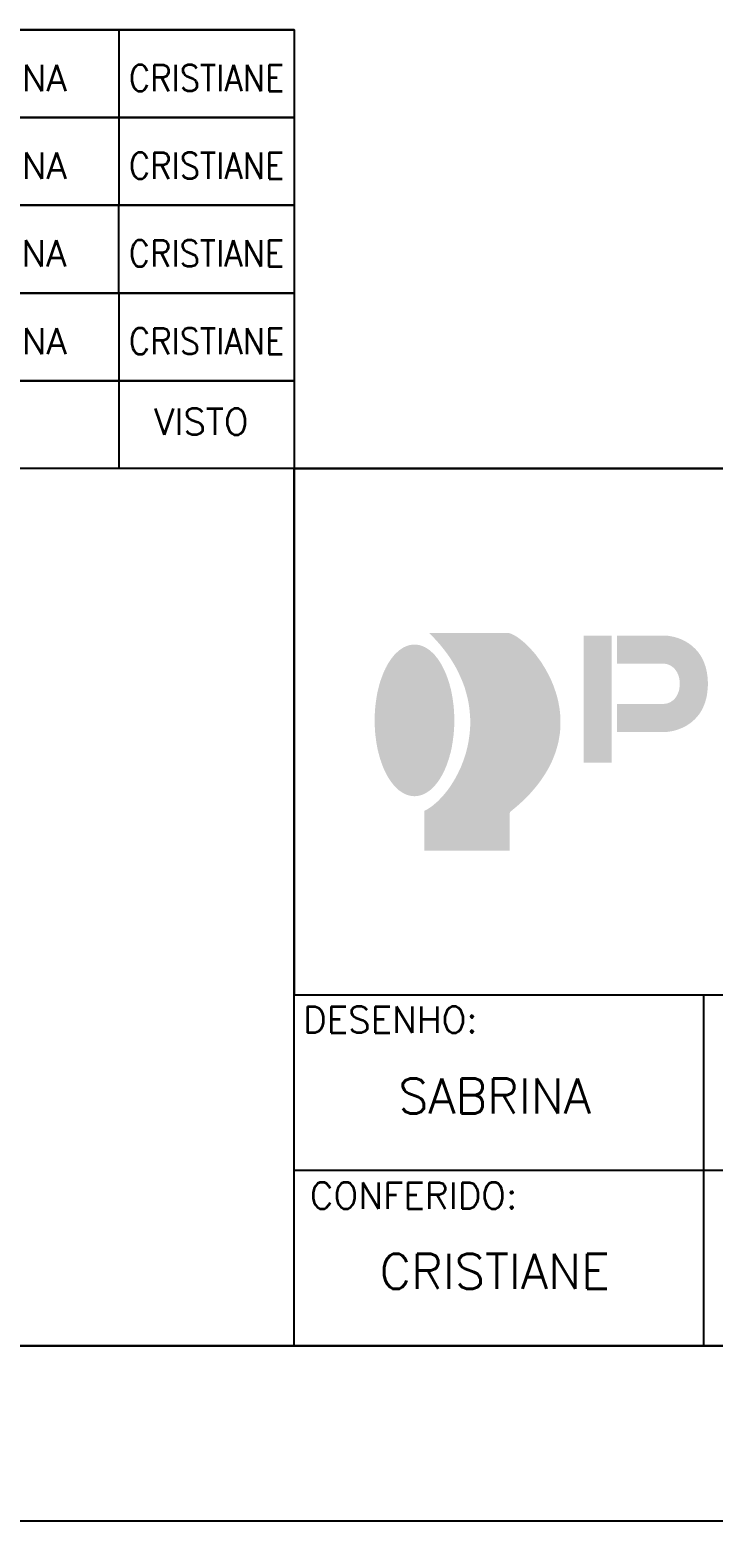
# Model space of a CAD drawing. Header units: centimetres. Extents: x 1658 to 27871, y 8240 to 11444.
# Drawn here: x 23720 to 24012, y 8294 to 8931 of the extents above; entities that cross this region are included whole.
import ezdxf
from ezdxf.enums import TextEntityAlignment as Align

# ---------------------------------------------------------------- set-up
doc = ezdxf.new("R2010")
doc.units = ezdxf.units.CM
doc.header["$LTSCALE"] = 50
doc.header["$MEASUREMENT"] = 0
doc.layers.add('FORMATO-PRECON', color=2, linetype='Continuous')
doc.layers.add('HACHURAS-PRECON', color=1, linetype='Continuous')
doc.styles.add('PRECON-ROMANS', font='romans.shx')
doc.styles.add('ROMANS', font='ROMANS.SHX', dxfattribs={"oblique": 15, "height": 3})

# ---------------------------------------------------------------- blocks, each defined once
blk = doc.blocks.new('A$C2E607E54')
at = {"layer": 'FORMATO-PRECON'}
blk.add_lwpolyline([(0, 4200), (2970, 4200), (2970, 0), (0, 0)], close=True, dxfattribs=at)
at = {"layer": 'FORMATO-PRECON', "color": 6}
blk.add_lwpolyline([(100, 3950), (2870, 3950), (2870, 100), (100, 100)], close=True, dxfattribs=at)
blk = doc.blocks.new('CARIMBO')
at = {"linetype": 'Continuous', "true_color": 0x575854}
for points in [[(-1681.49, 399.64), (-1680.87, 399.57), (-1680.33, 399.57), (-1679.72, 399.5), (-1679.17, 399.36), (-1678.63, 399.3), (-1678.01, 399.09), (-1677.47, 398.95), (-1676.92, 398.75), (-1676.37, 398.48), (-1675.83, 398.27), (-1675.28, 398), (-1674.74, 397.66), (-1674.19, 397.32), (-1673.72, 396.98), (-1673.17, 396.64), (-1672.63, 396.23), (-1672.15, 395.82), (-1671.67, 395.34), (-1671.13, 394.86), (-1670.65, 394.39), (-1670.17, 393.91), (-1669.69, 393.36), (-1669.28, 392.82), (-1668.81, 392.2), (-1668.33, 391.66), (-1667.92, 391.05), (-1667.44, 390.36), (-1667.03, 389.75), (-1666.63, 389.07), (-1666.22, 388.39), (-1665.81, 387.7), (-1665.47, 386.95), (-1665.06, 386.2), (-1664.72, 385.45), (-1664.31, 384.7), (-1663.97, 383.89), (-1663.63, 383.07), (-1663.28, 382.25), (-1663.01, 381.43), (-1662.67, 380.55), (-1662.4, 379.73), (-1662.06, 378.84), (-1661.78, 377.89), (-1661.51, 377), (-1661.31, 376.05), (-1661.03, 375.16), (-1660.76, 374.2), (-1660.56, 373.25), (-1660.35, 372.23), (-1660.15, 371.27), (-1660.01, 370.25), (-1659.81, 369.23), (-1659.67, 368.2), (-1659.53, 367.18), (-1659.4, 366.16), (-1659.26, 365.14), (-1659.13, 364.05), (-1659.06, 363.02), (-1658.99, 361.93), (-1658.92, 360.84), (-1658.85, 359.75), (-1658.85, 358.66), (-1658.78, 357.5), (-1658.78, 356.41), (-1658.78, 355.32), (-1658.85, 354.16), (-1658.85, 353.07), (-1658.92, 351.98), (-1658.99, 350.89), (-1659.06, 349.86), (-1659.13, 348.77), (-1659.26, 347.68), (-1659.4, 346.66), (-1659.53, 345.64), (-1659.67, 344.61), (-1659.81, 343.59), (-1660.01, 342.57), (-1660.15, 341.55), (-1660.35, 340.59), (-1660.56, 339.57), (-1660.76, 338.61), (-1661.03, 337.66), (-1661.31, 336.77), (-1661.51, 335.82), (-1661.78, 334.93), (-1662.06, 334.05), (-1662.4, 333.16), (-1662.67, 332.27), (-1663.01, 331.39), (-1663.28, 330.57), (-1663.63, 329.75), (-1663.97, 328.93), (-1664.31, 328.11), (-1664.72, 327.36), (-1665.06, 326.61), (-1665.47, 325.86), (-1665.81, 325.11), (-1666.22, 324.43), (-1666.63, 323.75), (-1667.03, 323.07), (-1667.44, 322.45), (-1667.92, 321.77), (-1668.33, 321.16), (-1668.81, 320.61), (-1669.28, 320), (-1669.69, 319.45), (-1670.17, 318.91), (-1670.65, 318.43), (-1671.13, 317.95), (-1671.67, 317.48), (-1672.15, 317), (-1672.63, 316.59), (-1673.17, 316.18), (-1673.72, 315.84), (-1674.19, 315.5), (-1674.74, 315.16), (-1675.28, 314.82), (-1675.83, 314.55), (-1676.37, 314.34), (-1676.92, 314.07), (-1677.47, 313.86), (-1678.01, 313.73), (-1678.63, 313.59), (-1679.17, 313.45), (-1679.72, 313.32), (-1680.33, 313.25), (-1680.87, 313.25), (-1681.49, 313.18), (-1682.1, 313.25), (-1682.65, 313.25), (-1683.26, 313.32), (-1683.81, 313.45), (-1684.35, 313.59), (-1684.97, 313.73), (-1685.51, 313.86), (-1686.06, 314.07), (-1686.6, 314.34), (-1687.15, 314.55), (-1687.69, 314.82), (-1688.24, 315.16), (-1688.78, 315.5), (-1689.26, 315.84), (-1689.81, 316.18), (-1690.35, 316.59), (-1690.83, 317), (-1691.31, 317.48), (-1691.85, 317.95), (-1692.33, 318.43), (-1692.81, 318.91), (-1693.28, 319.45), (-1693.69, 320), (-1694.17, 320.61), (-1694.65, 321.16), (-1695.06, 321.77), (-1695.53, 322.45), (-1695.94, 323.07), (-1696.35, 323.75), (-1696.76, 324.43), (-1697.17, 325.11), (-1697.51, 325.86), (-1697.92, 326.61), (-1698.26, 327.36), (-1698.67, 328.11), (-1699.01, 328.93), (-1699.35, 329.75), (-1699.69, 330.57), (-1699.97, 331.39), (-1700.31, 332.27), (-1700.58, 333.16), (-1700.92, 334.05), (-1701.19, 334.93), (-1701.47, 335.82), (-1701.67, 336.77), (-1701.94, 337.66), (-1702.15, 338.61), (-1702.42, 339.57), (-1702.63, 340.59), (-1702.83, 341.55), (-1702.97, 342.57), (-1703.17, 343.59), (-1703.31, 344.61), (-1703.44, 345.64), (-1703.58, 346.66), (-1703.72, 347.68), (-1703.85, 348.77), (-1703.92, 349.86), (-1703.99, 350.89), (-1704.06, 351.98), (-1704.13, 353.07), (-1704.13, 354.16), (-1704.19, 355.32), (-1704.19, 356.41), (-1704.19, 357.5), (-1704.13, 358.66), (-1704.13, 359.75), (-1704.06, 360.84), (-1703.99, 361.93), (-1703.92, 363.02), (-1703.85, 364.05), (-1703.72, 365.14), (-1703.58, 366.16), (-1703.44, 367.18), (-1703.31, 368.2), (-1703.17, 369.23), (-1702.97, 370.25), (-1702.83, 371.27), (-1702.63, 372.23), (-1702.42, 373.25), (-1702.15, 374.2), (-1701.94, 375.16), (-1701.67, 376.05), (-1701.47, 377), (-1701.19, 377.89), (-1700.92, 378.84), (-1700.58, 379.73), (-1700.31, 380.55), (-1699.97, 381.43), (-1699.69, 382.25), (-1699.35, 383.07), (-1699.01, 383.89), (-1698.67, 384.7), (-1698.26, 385.45), (-1697.92, 386.2), (-1697.51, 386.95), (-1697.17, 387.7), (-1696.76, 388.39), (-1696.35, 389.07), (-1695.94, 389.75), (-1695.53, 390.36), (-1695.06, 391.05), (-1694.65, 391.66), (-1694.17, 392.2), (-1693.69, 392.82), (-1693.28, 393.36), (-1692.81, 393.91), (-1692.33, 394.39), (-1691.85, 394.86), (-1691.31, 395.34), (-1690.83, 395.82), (-1690.35, 396.23), (-1689.81, 396.64), (-1689.26, 396.98), (-1688.78, 397.32), (-1688.24, 397.66), (-1687.69, 398), (-1687.15, 398.27), (-1686.6, 398.48), (-1686.06, 398.75), (-1685.51, 398.95), (-1684.97, 399.09), (-1684.35, 399.3), (-1683.81, 399.36), (-1683.26, 399.5), (-1682.65, 399.57), (-1682.1, 399.57)], [(-1673.03, 406.18), (-1627.56, 406.18), (-1626.88, 405.98), (-1626.13, 405.64), (-1625.31, 405.3), (-1624.49, 404.82), (-1623.6, 404.34), (-1622.78, 403.8), (-1621.83, 403.11), (-1620.94, 402.43), (-1619.99, 401.68), (-1619.03, 400.86), (-1618.08, 399.98), (-1617.13, 399.09), (-1616.1, 398.07), (-1615.15, 397.05), (-1614.19, 395.95), (-1613.17, 394.8), (-1612.22, 393.64), (-1611.26, 392.34), (-1610.31, 391.05), (-1609.35, 389.75), (-1608.47, 388.32), (-1607.58, 386.89), (-1606.69, 385.45), (-1605.88, 383.89), (-1605.06, 382.39), (-1604.24, 380.75), (-1603.49, 379.11), (-1602.81, 377.48), (-1602.12, 375.77), (-1601.51, 374), (-1600.9, 372.23), (-1600.35, 370.45), (-1599.88, 368.61), (-1599.47, 366.77), (-1599.13, 364.86), (-1598.78, 362.95), (-1598.58, 361.05), (-1598.38, 359.07), (-1598.31, 357.09), (-1598.31, 355.05), (-1598.31, 353.07), (-1598.44, 351.02), (-1598.65, 348.91), (-1598.99, 346.86), (-1599.33, 344.75), (-1599.81, 342.7), (-1600.42, 340.59), (-1601.03, 338.41), (-1601.85, 336.3), (-1602.67, 334.18), (-1603.63, 332), (-1604.72, 329.89), (-1605.94, 327.7), (-1607.24, 325.52), (-1608.67, 323.41), (-1610.17, 321.23), (-1611.88, 319.05), (-1613.65, 316.93), (-1615.56, 314.75), (-1617.6, 312.64), (-1619.78, 310.45), (-1622.1, 308.34), (-1624.56, 306.23), (-1627.15, 304.11), (-1627.22, 282.23), (-1675.83, 282.23), (-1675.83, 304.93), (-1674.94, 305.34), (-1674.06, 305.82), (-1673.24, 306.36), (-1672.28, 306.98), (-1671.4, 307.59), (-1670.51, 308.34), (-1669.62, 309.09), (-1668.67, 309.91), (-1667.78, 310.73), (-1666.9, 311.68), (-1665.94, 312.64), (-1665.06, 313.66), (-1664.17, 314.68), (-1663.28, 315.84), (-1662.4, 316.93), (-1661.51, 318.16), (-1660.69, 319.39), (-1659.88, 320.68), (-1659.06, 321.98), (-1658.24, 323.34), (-1657.49, 324.77), (-1656.74, 326.2), (-1656.06, 327.64), (-1655.31, 329.14), (-1654.69, 330.7), (-1654.08, 332.27), (-1653.47, 333.91), (-1652.92, 335.55), (-1652.38, 337.18), (-1651.9, 338.89), (-1651.49, 340.59), (-1651.08, 342.36), (-1650.74, 344.14), (-1650.47, 345.98), (-1650.19, 347.75), (-1649.99, 349.66), (-1649.85, 351.5), (-1649.72, 353.41), (-1649.72, 355.32), (-1649.72, 357.23), (-1649.85, 359.2), (-1649.99, 361.11), (-1650.19, 363.09), (-1650.47, 365.14), (-1650.81, 367.11), (-1651.22, 369.09), (-1651.76, 371.14), (-1652.31, 373.18), (-1652.92, 375.23), (-1653.67, 377.27), (-1654.49, 379.32), (-1655.38, 381.36), (-1656.33, 383.48), (-1657.35, 385.52), (-1658.51, 387.64), (-1659.74, 389.68), (-1661.03, 391.73), (-1662.47, 393.84), (-1663.97, 395.89), (-1665.6, 397.93), (-1667.31, 400.05), (-1669.15, 402.09), (-1671.06, 404.14)]]:
    blk.add_hatch(color=251, dxfattribs=at).paths.add_polyline_path(points)
at = {"linetype": 'Continuous', "true_color": 0x9c0000}
for points in [[(-1585.15, 332.34), (-1569.13, 332.34), (-1569.13, 404.68), (-1585.15, 404.68)], [(-1514.31, 377.27), (-1514.31, 377), (-1514.31, 376.8), (-1514.31, 376.52), (-1514.31, 376.25), (-1514.31, 376.05), (-1514.31, 375.77), (-1514.38, 375.57), (-1514.38, 375.36), (-1514.38, 375.09), (-1514.38, 374.89), (-1514.38, 374.68), (-1514.38, 374.48), (-1514.44, 374.27), (-1514.44, 374.07), (-1514.44, 373.86), (-1514.44, 373.66), (-1514.51, 373.45), (-1514.51, 373.25), (-1514.51, 372.84), (-1514.58, 372.5), (-1514.65, 372.09), (-1514.72, 371.75), (-1514.72, 371.41), (-1514.78, 371.07), (-1514.85, 370.8), (-1514.99, 369.91), (-1515.19, 369.09), (-1515.4, 368.34), (-1515.6, 367.59), (-1515.81, 366.84), (-1516.08, 366.09), (-1516.35, 365.41), (-1516.63, 364.73), (-1516.9, 364.05), (-1517.24, 363.36), (-1517.51, 362.75), (-1517.85, 362.14), (-1518.19, 361.59), (-1518.53, 360.98), (-1518.94, 360.43), (-1519.28, 359.89), (-1519.69, 359.41), (-1520.1, 358.86), (-1520.51, 358.39), (-1520.92, 357.98), (-1521.33, 357.5), (-1521.74, 357.09), (-1522.22, 356.61), (-1522.63, 356.27), (-1523.1, 355.86), (-1523.51, 355.45), (-1523.99, 355.11), (-1524.4, 354.77), (-1524.88, 354.43), (-1525.35, 354.16), (-1525.83, 353.82), (-1526.31, 353.55), (-1526.72, 353.27), (-1527.19, 353), (-1527.67, 352.8), (-1528.15, 352.52), (-1528.63, 352.32), (-1529.03, 352.11), (-1529.51, 351.91), (-1529.99, 351.7), (-1530.4, 351.57), (-1530.88, 351.36), (-1531.28, 351.23), (-1531.69, 351.09), (-1532.17, 350.95), (-1532.58, 350.82), (-1532.99, 350.68), (-1533.4, 350.61), (-1533.74, 350.48), (-1534.15, 350.41), (-1534.56, 350.34), (-1534.9, 350.2), (-1535.24, 350.14), (-1535.58, 350.14), (-1535.92, 350.07), (-1536.26, 350), (-1536.53, 350), (-1536.81, 349.93), (-1537.08, 349.93), (-1537.35, 349.86), (-1537.63, 349.86), (-1537.83, 349.86), (-1538.03, 349.86), (-1538.24, 349.86), (-1566.13, 349.86), (-1566.13, 365.82), (-1539.33, 365.82), (-1538.99, 365.89), (-1538.58, 365.89), (-1538.24, 365.95), (-1537.83, 366.02), (-1537.49, 366.09), (-1537.08, 366.23), (-1536.88, 366.3), (-1536.74, 366.36), (-1536.53, 366.43), (-1536.33, 366.5), (-1536.13, 366.57), (-1535.92, 366.7), (-1535.78, 366.77), (-1535.58, 366.91), (-1535.38, 366.98), (-1535.17, 367.11), (-1535.03, 367.25), (-1534.83, 367.39), (-1534.62, 367.52), (-1534.49, 367.66), (-1534.28, 367.8), (-1534.08, 367.93), (-1533.94, 368.07), (-1533.74, 368.27), (-1533.6, 368.41), (-1533.4, 368.61), (-1533.26, 368.75), (-1533.06, 368.95), (-1532.92, 369.16), (-1532.78, 369.36), (-1532.58, 369.5), (-1532.44, 369.7), (-1532.31, 369.98), (-1532.17, 370.18), (-1532.03, 370.39), (-1531.9, 370.66), (-1531.76, 370.86), (-1531.63, 371.14), (-1531.56, 371.34), (-1531.42, 371.61), (-1531.28, 371.89), (-1531.22, 372.16), (-1531.08, 372.43), (-1531.01, 372.7), (-1530.88, 372.98), (-1530.81, 373.25), (-1530.74, 373.59), (-1530.67, 373.86), (-1530.6, 374.2), (-1530.53, 374.48), (-1530.47, 374.82), (-1530.47, 375.16), (-1530.4, 375.5), (-1530.4, 375.84), (-1530.33, 376.18), (-1530.33, 376.52), (-1530.33, 376.86), (-1530.33, 377.27), (-1530.33, 377.61), (-1530.33, 378.02), (-1530.33, 378.36), (-1530.4, 378.7), (-1530.4, 379.05), (-1530.47, 379.39), (-1530.47, 379.73), (-1530.53, 380), (-1530.6, 380.34), (-1530.67, 380.68), (-1530.74, 380.95), (-1530.81, 381.3), (-1530.88, 381.57), (-1531.01, 381.84), (-1531.08, 382.11), (-1531.22, 382.39), (-1531.28, 382.66), (-1531.42, 382.93), (-1531.56, 383.2), (-1531.63, 383.41), (-1531.76, 383.68), (-1531.9, 383.89), (-1532.03, 384.16), (-1532.17, 384.36), (-1532.31, 384.57), (-1532.44, 384.77), (-1532.58, 384.98), (-1532.78, 385.18), (-1532.92, 385.39), (-1533.06, 385.59), (-1533.26, 385.8), (-1533.4, 385.93), (-1533.6, 386.14), (-1533.74, 386.27), (-1533.94, 386.48), (-1534.08, 386.61), (-1534.28, 386.75), (-1534.49, 386.89), (-1534.62, 387.02), (-1534.83, 387.16), (-1535.03, 387.3), (-1535.17, 387.43), (-1535.38, 387.5), (-1535.58, 387.64), (-1535.78, 387.77), (-1535.92, 387.84), (-1536.13, 387.91), (-1536.33, 388.05), (-1536.53, 388.11), (-1536.74, 388.18), (-1536.88, 388.25), (-1537.08, 388.32), (-1537.49, 388.45), (-1537.83, 388.52), (-1538.24, 388.59), (-1538.58, 388.66), (-1538.99, 388.66), (-1539.33, 388.66), (-1566.13, 388.66), (-1566.13, 404.68), (-1538.24, 404.68), (-1538.03, 404.68), (-1537.83, 404.68), (-1537.63, 404.68), (-1537.35, 404.61), (-1537.08, 404.61), (-1536.81, 404.61), (-1536.53, 404.55), (-1536.26, 404.55), (-1535.92, 404.48), (-1535.58, 404.41), (-1535.24, 404.34), (-1534.9, 404.27), (-1534.56, 404.2), (-1534.15, 404.14), (-1533.81, 404.07), (-1533.4, 403.93), (-1532.99, 403.86), (-1532.58, 403.73), (-1532.17, 403.59), (-1531.69, 403.45), (-1531.28, 403.32), (-1530.88, 403.18), (-1530.4, 402.98), (-1529.99, 402.84), (-1529.51, 402.64), (-1529.03, 402.43), (-1528.63, 402.23), (-1528.15, 401.95), (-1527.67, 401.75), (-1527.19, 401.48), (-1526.78, 401.27), (-1526.31, 401), (-1525.83, 400.66), (-1525.35, 400.39), (-1524.88, 400.05), (-1524.47, 399.77), (-1523.99, 399.43), (-1523.51, 399.02), (-1523.1, 398.68), (-1522.63, 398.27), (-1522.22, 397.86), (-1521.74, 397.45), (-1521.33, 397.05), (-1520.92, 396.57), (-1520.51, 396.16), (-1520.1, 395.68), (-1519.69, 395.14), (-1519.35, 394.66), (-1518.94, 394.11), (-1518.6, 393.57), (-1518.19, 392.95), (-1517.85, 392.41), (-1517.58, 391.8), (-1517.24, 391.18), (-1516.9, 390.5), (-1516.63, 389.82), (-1516.35, 389.14), (-1516.08, 388.45), (-1515.88, 387.77), (-1515.6, 387.02), (-1515.4, 386.2), (-1515.19, 385.45), (-1515.06, 384.64), (-1514.85, 383.82), (-1514.78, 383.48), (-1514.72, 383.14), (-1514.72, 382.8), (-1514.65, 382.45), (-1514.58, 382.11), (-1514.58, 381.77), (-1514.51, 381.36), (-1514.44, 381.02), (-1514.44, 380.61), (-1514.44, 380.41), (-1514.38, 380.2), (-1514.38, 380), (-1514.38, 379.8), (-1514.38, 379.59), (-1514.38, 379.32), (-1514.38, 379.11), (-1514.38, 378.91), (-1514.31, 378.7), (-1514.31, 378.5), (-1514.31, 378.23), (-1514.31, 378.02), (-1514.31, 377.75), (-1514.31, 377.55)]]:
    blk.add_hatch(color=14, dxfattribs=at).paths.add_polyline_path(points)
at = {"layer": 'FORMATO-PRECON', "color": 6}
for p, q in [((-1750, 0), (-1750, 500)), ((-1750, 200), (0, 200)), ((-1750, 100), (0, 100))]:
    blk.add_line(p, q, dxfattribs=at)
at = {"layer": 'FORMATO-PRECON', "color": 0}
blk.add_lwpolyline([(-1750, 500), (-1750, 200)], dxfattribs=at)
at = {"layer": 'FORMATO-PRECON', "color": 6}
blk.add_lwpolyline([(-1750, 500), (0, 500), (0, 0), (-1750, 0)], close=True, dxfattribs=at)
blk.add_lwpolyline([(-1516.67, 0), (-1516.67, 200)], dxfattribs=at)
at = {"layer": 'FORMATO-PRECON', "style": 'ROMANS'}
for s, p in [('DESENHO:', (-1745.12, 178.36)), ('CONFERIDO:', (-1741.18, 78.11))]:
    blk.add_text(s, height=15, dxfattribs=at).set_placement(p)
at = {"layer": 'FORMATO-PRECON', "color": 5, "style": 'PRECON-ROMANS', "flags": 8}
for p in [(-524.84, 472.63), (-524.98, 423.02), (-524.98, 399.37), (-524.98, 375.97)]:
    blk.add_attdef('X', text='', height=30, dxfattribs=at).set_placement(p, align=Align.MIDDLE_CENTER)
at = {"layer": 'FORMATO-PRECON', "color": 3, "style": 'PRECON-ROMANS', "flags": 8}
for p in [(-524.98, 331.67), (-486.33, 176.97), (-486.33, 124.42)]:
    blk.add_attdef('X', text='', height=25, dxfattribs=at).set_placement(p, align=Align.MIDDLE_CENTER)
at = {"layer": 'FORMATO-PRECON', "color": 4, "style": 'PRECON-ROMANS', "flags": 8}
for p in [(-524.98, 249.6), (-228.66, 39.37), (-76.7, 39.37), (-483.33, 35.98)]:
    blk.add_attdef('X', text='', height=30, dxfattribs=at).set_placement(p, align=Align.MIDDLE_CENTER)
at = {"layer": 'FORMATO-PRECON', "color": 2, "style": 'PRECON-ROMANS', "flags": 8}
for height, p in [(20, (-1635.81, 142.35)), (20, (-1402.47, 142.35)), (20, (-1169.14, 142.35)), (20, (-1635.81, 42.35)), (30, (-902.74, 42.35))]:
    blk.add_attdef('X', text='', height=height, dxfattribs=at).set_placement(p, align=Align.MIDDLE_CENTER)
blk = doc.blocks.new('A$C6E105C5C')
at = {"layer": 'FORMATO-PRECON', "color": 6}
blk.add_line((0, 50), (1020, 50), dxfattribs=at)
at = {"layer": 'FORMATO-PRECON', "color": 3}
blk.add_lwpolyline([(0, 50), (1020, 50), (1020, 0), (0, 0)], close=True, dxfattribs=at)
at = {"layer": 'FORMATO-PRECON', "color": 1}
blk.add_lwpolyline([(920, 50), (920, 0)], dxfattribs=at)
at = {"layer": 'FORMATO-PRECON', "style": 'ROMANS'}
blk.add_text('VISTO', height=15, dxfattribs=at).set_placement((940.04, 19.18))
blk = doc.blocks.new('REV-A3-V')
at = {"layer": 'FORMATO-PRECON', "color": 1}
blk.add_line((920, 50), (920, 9.14), dxfattribs=at)
for points in [[(1020, 50), (0, 50)], [(920, 50), (920, 0)]]:
    blk.add_lwpolyline(points, dxfattribs=at)
blk.add_lwpolyline([(1020, 0), (0, 0), (0, 50), (1020, 50)], close=True, dxfattribs=at)
at = {"layer": 'FORMATO-PRECON', "color": 2, "style": 'PRECON-ROMANS', "flags": 12}
for p in [(24.75, 24.02), (132.78, 24.02), (497.22, 24.02)]:
    blk.add_attdef('X', text='', height=15, dxfattribs=at).set_placement(p, align=Align.MIDDLE_CENTER)
at = {"layer": 'FORMATO-PRECON', "style": 'PRECON-ROMANS', "flags": 12}
for p in [(849.12, 22.55), (970.03, 22.55)]:
    blk.add_attdef('X', text='', height=15, dxfattribs=at).set_placement(p, align=Align.MIDDLE_CENTER)

msp = doc.modelspace()

# ---------------------------------------------------------------- linework, layer by layer
at = {"layer": 'FORMATO-PRECON', "color": 6}
msp.add_lwpolyline([(25145.56, 8743.94), (23068.06, 8743.94), (23068.06, 8368.94), (25145.56, 8368.94)], close=True, dxfattribs=at)

# ---------------------------------------------------------------- block references
at = {"color": 1}
ref = msp.add_blockref('REV-A3-V', (23068.06, 8893.94), dxfattribs=dict(at, xscale=0.749999976233481, yscale=0.749999976233481, zscale=0.749999976233481))
ref.add_attrib('X', 'SABRINA', dxfattribs={"layer": 'FORMATO-PRECON', "height": 11.25, "rotation": 360, "style": 'PRECON-ROMANS', "flags": 12}).set_placement((23704.9, 8910.86), align=Align.MIDDLE_CENTER)
ref.add_attrib('X', 'CRISTIANE', dxfattribs={"layer": 'FORMATO-PRECON', "height": 11.25, "rotation": 360, "style": 'PRECON-ROMANS', "width": 0.9, "flags": 12}).set_placement((23795.58, 8910.86), align=Align.MIDDLE_CENTER)
ref = msp.add_blockref('REV-A3-V', (23068.06, 8856.44), dxfattribs=dict(at, xscale=0.749999976233481, yscale=0.749999976233481, zscale=0.749999976233481))
ref.add_attrib('X', 'SABRINA', dxfattribs={"layer": 'FORMATO-PRECON', "height": 11.25, "rotation": 360, "style": 'PRECON-ROMANS', "flags": 12}).set_placement((23704.9, 8873.36), align=Align.MIDDLE_CENTER)
ref.add_attrib('X', 'CRISTIANE', dxfattribs={"layer": 'FORMATO-PRECON', "height": 11.25, "rotation": 360, "style": 'PRECON-ROMANS', "width": 0.9, "flags": 12}).set_placement((23795.58, 8873.36), align=Align.MIDDLE_CENTER)
ref = msp.add_blockref('REV-A3-V', (23067.96, 8818.94), dxfattribs=dict(at, xscale=0.749999976233481, yscale=0.749999976233481, zscale=0.749999976233481, rotation=359.9999999942736))
ref.add_attrib('X', 'SABRINA', dxfattribs={"layer": 'FORMATO-PRECON', "height": 11.25, "rotation": 360, "style": 'PRECON-ROMANS', "flags": 12}).set_placement((23704.81, 8835.86), align=Align.MIDDLE_CENTER)
ref.add_attrib('X', 'CRISTIANE', dxfattribs={"layer": 'FORMATO-PRECON', "height": 11.25, "rotation": 360, "style": 'PRECON-ROMANS', "width": 0.9, "flags": 12}).set_placement((23795.49, 8835.86), align=Align.MIDDLE_CENTER)
ref = msp.add_blockref('REV-A3-V', (23068.06, 8781.44), dxfattribs=dict(at, xscale=0.749999976233481, yscale=0.749999976233481, zscale=0.749999976233481, rotation=359.9999999942736))
ref.add_attrib('X', 'SABRINA', dxfattribs={"layer": 'FORMATO-PRECON', "height": 11.25, "rotation": 360, "style": 'PRECON-ROMANS', "flags": 12}).set_placement((23704.9, 8798.36), align=Align.MIDDLE_CENTER)
ref.add_attrib('X', 'CRISTIANE', dxfattribs={"layer": 'FORMATO-PRECON', "height": 11.25, "rotation": 360, "style": 'PRECON-ROMANS', "width": 0.9, "flags": 12}).set_placement((23795.58, 8798.36), align=Align.MIDDLE_CENTER)
at = {"color": 1, "xscale": 0.749999976233481, "yscale": 0.749999976233481, "zscale": 0.749999976233481, "rotation": 359.9999999942736}
msp.add_blockref('A$C6E105C5C', (23068.06, 8743.94), dxfattribs=at)
at = {"layer": 'FORMATO-PRECON'}
ref = msp.add_blockref('CARIMBO', (25145.56, 8368.94), dxfattribs=dict(at, xscale=0.7499999918802306, yscale=0.7499999918802306, zscale=0.7499999918802306))
ref.add_attrib('X', 'SABRINA', dxfattribs={"color": 2, "height": 15, "style": 'PRECON-ROMANS'}).set_placement((23918.7, 8475.7), align=Align.MIDDLE_CENTER)
ref.add_attrib('X', 'CRISTIANE', dxfattribs={"color": 2, "height": 15, "style": 'PRECON-ROMANS'}).set_placement((23918.7, 8400.7), align=Align.MIDDLE_CENTER)
at = {"layer": 'HACHURAS-PRECON', "xscale": 0.7499999999999996, "yscale": 0.7499999999999996, "zscale": 0.7499999999999996}
msp.add_blockref('A$C2E607E54', (22993.06, 8293.94), dxfattribs=at)

doc.saveas('drawing.dxf')
